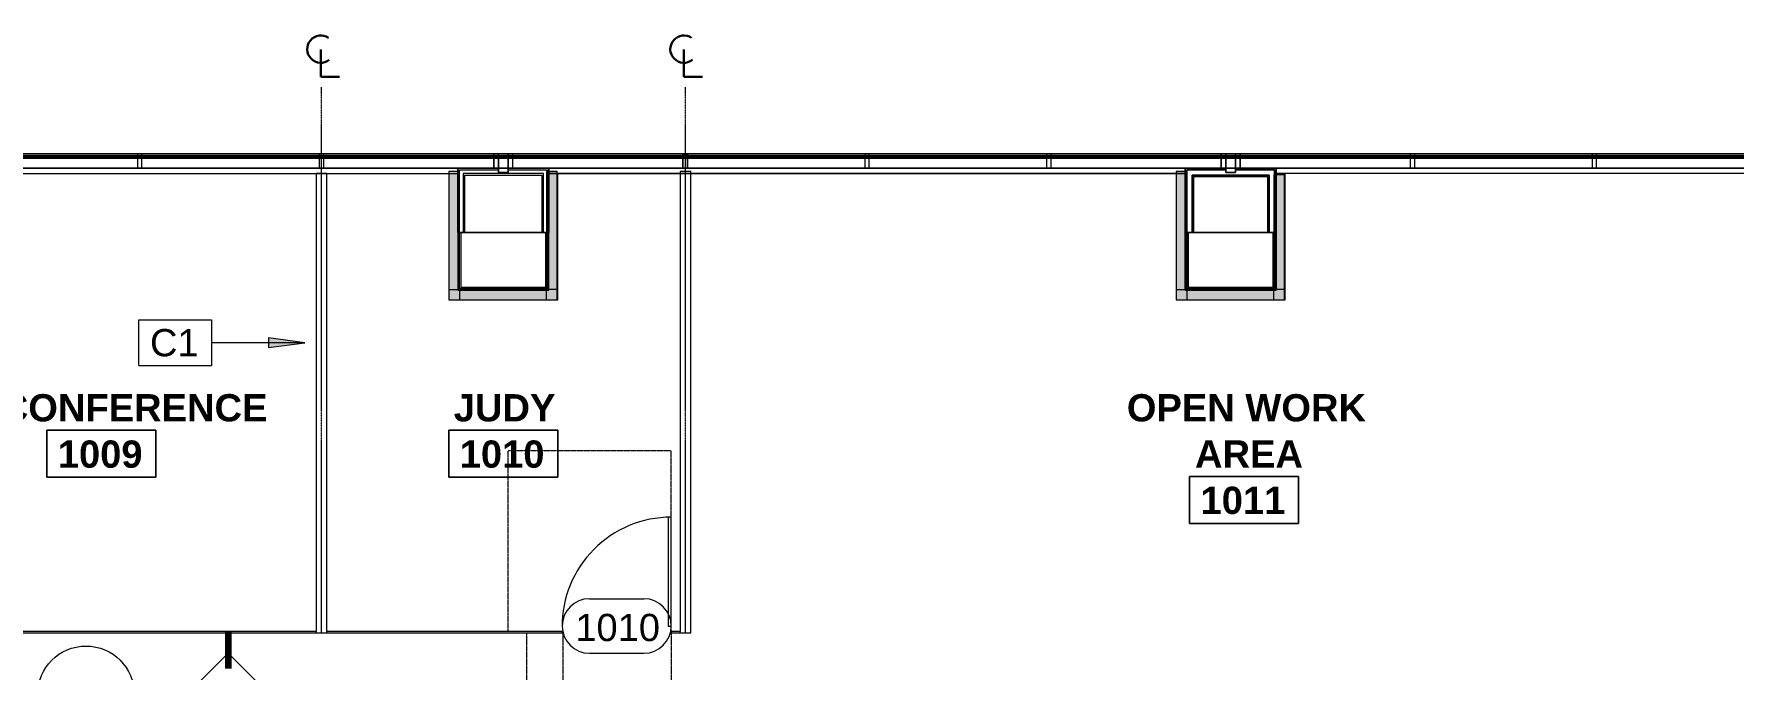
# Model space of a CAD drawing. Header units: inches. Extents: x 4757 to 6810, y 9919 to 10986.
# Drawn here: x 5626 to 6186, y 10776 to 10986 of the extents above; entities that cross this region are included whole.
import ezdxf

# ---------------------------------------------------------------- set-up
doc = ezdxf.new("R2010")
doc.units = ezdxf.units.IN
doc.header["$MEASUREMENT"] = 0
doc.linetypes.add('Center 1_4_', pattern=[0.53125, 0.25, -0.09375, 0.09375, -0.09375])
doc.linetypes.add('Dash 1_32_', pattern=[0.0625, 0.03125, -0.03125])
for name, color, linetype, lineweight in [('A-ANNO-KEYN', 231, 'Continuous', 9), ('A-ANNO-NOTE', 7, 'Continuous', 9), ('A-AREA-IDEN', 2, 'Continuous', 9), ('A-DETL-CNTR', 5, 'Center 1_4_', 9), ('A-DOOR', 31, 'Continuous', 13), ('A-DOOR-IDEN', 31, 'Continuous', 9), ('A-GENM', 13, 'Dash 1_32_', 9), ('A-WALL', 113, 'Continuous', 13), ('A-WALL-IDEN', 211, 'Continuous', 9), ('A-WALL-PATT', 111, 'Continuous', 13), ('Bb-cor', 7, 'Continuous', 9), ('Bb-mullion', 7, 'Continuous', 9), ('G-ANNO-SYMB', 111, 'Continuous', 9), ('I-WALL', 2, 'Continuous', 9), ('Propidex Polylines', 7, 'Continuous', 9), ('Rosslyn Plaza North_1777 North Kent St _W632_-09_dwg', 8, 'Continuous', 9)]:
    doc.layers.add(name, color=color, linetype=linetype, lineweight=lineweight)
doc.styles.add('Arial_3', font='arial.ttf', dxfattribs={"height": 9})
doc.styles.add('Swis721 Lt BT', font='swissl.ttf', dxfattribs={"height": 9})
doc.styles.add('Swis721 Lt BT_B', font='', dxfattribs={"height": 9})
doc.styles.get('Swis721 Lt BT_B').set_extended_font_data('Swis721 Lt BT', bold=True)

# ---------------------------------------------------------------- blocks, each defined once
blk = doc.blocks.new('Door - Glass Single - Patch - Short Handle-7125741-Level XX  CONSTRUCTION')
at = {"layer": 'A-DOOR', "lineweight": 20}
for p, q in [((17, 38), (17, 2)), ((18, 38), (17, 38)), ((18, 2), (18, 38)), ((17, 2), (18, 2))]:
    blk.add_line(p, q, dxfattribs=at)
at = {"layer": 'A-DOOR', "lineweight": 9}
blk.add_arc((18, 2), 36, 90, 180.5, dxfattribs=at)
at = {"layer": 'A-GENM'}
for p, q in [((-35.81, 60.06), (18, 60.06)), ((-35.81, 0.25), (-35.81, 60.06)), ((18, 0.25), (18, 60.06)), ((17.97, 0.25), (18, 0.25)), ((-29.81, -0.25), (-29.81, -48.06)), ((-17.81, -0.25), (-17.81, -48.06)), ((17.97, -0.25), (18, -0.25)), ((18, -0.25), (18, -48.06)), ((-17.81, -48.06), (-29.81, -48.06)), ((-17.81, -48.06), (18, -48.06))]:
    blk.add_line(p, q, dxfattribs=at)
blk = doc.blocks.new('Rosslyn Plaza North_1777 North Kent St _W632_-09_dwg-6954577-Level XX  CONSTRUCTION')
at = {"layer": 'Bb-cor'}
for p, q in [((6500.55, 10946.29), (5060.28, 10946.29)), ((6460.94, 10945.54), (5099.9, 10945.54)), ((6460.94, 10944.79), (5099.9, 10944.79)), ((6017.29, 10945.54), (6017.29, 10945.79))]:
    blk.add_line(p, q, dxfattribs=at)
at = {"layer": 'Bb-cor', "flags": 128}
for points in [[(6460.94, 10945.79), (5099.9, 10945.79), (5099.9, 10945.54), (5099.9, 10945.79)], [(6460.94, 10945.04), (5099.9, 10945.04), (5099.9, 10944.79), (5099.9, 10945.04)], [(5783.54, 10941.54), (6017.29, 10941.54), (6017.29, 10946.29), (6017.29, 10941.54), (6018.79, 10941.54), (6005.42, 10941.54), (6005.42, 10901.29), (6035.42, 10901.29), (6035.42, 10941.54), (6035.42, 10901.29), (6005.42, 10901.29), (6005.42, 10941.54), (6018.79, 10941.54), (6018.79, 10941.04), (6005.92, 10941.04), (6005.92, 10901.79), (6034.92, 10901.79), (6034.92, 10941.04), (6022.04, 10941.04), (6022.04, 10941.54), (6035.42, 10941.54), (6022.04, 10941.54), (6022.04, 10941.04), (6034.92, 10941.04), (6034.92, 10901.79), (6005.92, 10901.79), (6005.92, 10941.04), (6018.79, 10941.04), (6018.79, 10941.54), (6018.79, 10946.29), (6017.29, 10946.29)], [(5538.79, 10941.04), (5538.79, 10941.54), (5538.79, 10941.04), (5525.92, 10941.04), (5525.92, 10901.79), (5554.92, 10901.79), (5554.92, 10941.04), (5542.04, 10941.04), (5542.04, 10941.54), (5555.42, 10941.54), (5555.42, 10901.29), (5525.42, 10901.29), (5525.42, 10941.54), (5538.79, 10941.54), (5525.42, 10941.54), (5525.42, 10901.29), (5555.42, 10901.29), (5555.42, 10941.54), (5555.42, 10939.79), (5765.43, 10939.79)], [(5765.43, 10939.79), (5765.43, 10941.54), (5555.42, 10941.54), (5555.42, 10939.79), (5765.43, 10939.79), (5765.43, 10941.54), (5555.42, 10941.54), (5542.04, 10941.54), (5542.04, 10941.04)], [(5762.42, 10939.79), (5762.42, 10898.03), (5798.42, 10898.03), (5798.42, 10939.79)], [(5765.41, 10941.55), (5795.41, 10941.55), (5795.41, 10920.3), (5765.41, 10920.3), (5765.41, 10941.55)], [(6005.42, 10939.79), (5795.41, 10939.79), (5795.41, 10941.54), (5795.41, 10939.79), (6005.42, 10939.79), (6005.42, 10941.54), (5795.41, 10941.54), (6005.42, 10941.54)], [(6002.42, 10939.79), (6002.42, 10898.03), (6038.42, 10898.03), (6038.42, 10939.79)], [(6035.42, 10941.54), (6245.43, 10941.54), (6245.43, 10939.79), (6035.42, 10939.79), (6035.42, 10941.54), (6245.43, 10941.54), (6245.43, 10939.79), (6035.42, 10939.79)]]:
    blk.add_lwpolyline(points, dxfattribs=at)
for points in [[(5543.54, 10941.54), (5777.3, 10941.54), (5777.3, 10946.29), (5777.3, 10941.54)], [(5777.29, 10946.29), (5777.29, 10941.54), (5778.79, 10941.54), (5778.79, 10946.29)], [(5777.3, 10945.54), (5777.3, 10945.79)], [(5777.3, 10944.79), (5777.3, 10945.04)], [(5778.79, 10940.17), (5778.79, 10946.29), (5778.79, 10940.17), (5782.04, 10940.17)], [(5782.04, 10946.29), (5782.04, 10941.54), (5783.54, 10941.54), (5783.54, 10946.29), (5782.04, 10946.29), (5782.04, 10940.17)], [(5839.66, 10946.29), (5841.16, 10946.29), (5841.16, 10941.54), (5839.66, 10941.54), (5839.66, 10946.29), (5839.66, 10941.54), (5841.16, 10941.54), (5841.16, 10946.29)], [(6017.29, 10945.04), (6017.29, 10944.79)], [(6022.04, 10941.54), (6023.54, 10941.54), (6023.54, 10946.29), (6023.54, 10941.54), (6257.3, 10941.54), (6257.3, 10946.29), (6257.3, 10941.54), (6023.54, 10941.54), (6023.54, 10946.29), (6022.04, 10946.29), (6022.04, 10940.17), (6018.79, 10940.17), (6018.79, 10946.29), (6018.79, 10940.17), (6022.04, 10940.17), (6022.04, 10946.29)], [(6023.54, 10945.79), (6023.54, 10945.54)], [(6023.54, 10945.04), (6023.54, 10944.79)], [(5765.92, 10901.79), (5765.92, 10941.04), (5778.79, 10941.04), (5778.79, 10941.54), (5765.42, 10941.54), (5765.42, 10901.29), (5795.42, 10901.29), (5795.42, 10941.54), (5782.04, 10941.54), (5782.04, 10941.04), (5794.92, 10941.04), (5794.92, 10901.79)], [(5793.67, 10920.29), (5793.67, 10939.79), (5767.17, 10939.79), (5767.17, 10920.29), (5767.67, 10920.29), (5767.67, 10939.29), (5793.17, 10939.29), (5793.17, 10920.29)], [(6035.41, 10920.3), (6005.41, 10920.3), (6005.41, 10941.55), (6035.41, 10941.55)], [(6007.67, 10920.29), (6007.67, 10939.29), (6033.17, 10939.29), (6033.17, 10920.29), (6033.17, 10939.29), (6007.67, 10939.29)], [(6033.17, 10920.29), (6032.67, 10920.29), (6032.67, 10938.79), (6008.17, 10938.79), (6008.17, 10920.29), (6007.67, 10920.29), (6008.17, 10920.29), (6008.17, 10938.79), (6032.67, 10938.79), (6032.67, 10920.29)], [(5794.42, 10920.29), (5766.42, 10920.29), (5766.42, 10902.29), (5794.42, 10902.29)], [(5766.42, 10920.29), (5766.42, 10902.29), (5794.42, 10902.29), (5794.42, 10920.29)], [(6034.42, 10902.29), (6034.42, 10920.29), (6006.42, 10920.29), (6006.42, 10902.29)], [(6006.42, 10920.29), (6006.42, 10902.29), (6034.42, 10902.29), (6034.42, 10920.29)]]:
    blk.add_lwpolyline(points, close=True, dxfattribs=at)
at = {"layer": 'Bb-mullion', "flags": 128}
for points in [[(5661.17, 10941.54), (5661.17, 10946.29), (5659.67, 10946.29), (5659.67, 10941.54), (5661.17, 10941.54), (5661.17, 10946.29), (5659.67, 10946.29), (5659.67, 10941.54)], [(5721.17, 10941.54), (5721.17, 10946.29), (5719.67, 10946.29), (5719.67, 10941.54), (5721.17, 10941.54), (5721.17, 10946.29), (5719.67, 10946.29), (5719.67, 10941.54)], [(5777.29, 10946.29), (5777.29, 10941.54), (5778.79, 10941.54), (5778.79, 10946.29)], [(5783.54, 10941.54), (5783.54, 10946.29), (5782.04, 10946.29), (5782.04, 10941.54)], [(5901.17, 10941.54), (5901.17, 10946.29), (5899.67, 10946.29), (5899.67, 10941.54), (5901.17, 10941.54), (5901.17, 10946.29), (5899.67, 10946.29), (5899.67, 10941.54)], [(5961.17, 10941.54), (5961.17, 10946.29), (5959.67, 10946.29), (5959.67, 10941.54), (5961.17, 10941.54), (5961.17, 10946.29), (5959.67, 10946.29), (5959.67, 10941.54)], [(6017.29, 10946.29), (6017.29, 10941.54), (6018.79, 10941.54), (6018.79, 10946.29)], [(6023.54, 10941.54), (6023.54, 10946.29), (6022.04, 10946.29), (6022.04, 10941.54)], [(6081.17, 10941.54), (6081.17, 10946.29), (6079.67, 10946.29), (6079.67, 10941.54), (6081.17, 10941.54), (6081.17, 10946.29), (6079.67, 10946.29), (6079.67, 10941.54)], [(6141.17, 10941.54), (6141.17, 10946.29), (6139.67, 10946.29), (6139.67, 10941.54), (6141.17, 10941.54), (6141.17, 10946.29), (6139.67, 10946.29), (6139.67, 10941.54)]]:
    blk.add_lwpolyline(points, close=True, dxfattribs=at)
at = {"layer": 'Propidex Polylines', "flags": 128}
blk.add_lwpolyline([(6731.03, 9918.54), (6741.23, 9928.74), (6731.13, 9938.84), (6749.74, 9983.65), (6763.98, 9983.65), (6763.98, 10658.89), (6749.65, 10658.89), (6731.13, 10703.71), (6741.25, 10713.83), (6532.97, 10922.11), (6522.83, 10911.97), (6478.05, 10930.56), (6478.05, 10944.79), (5082.78, 10944.79), (5082.78, 10930.51), (5037.97, 10912), (5027.88, 10922.09), (4757.33, 10651.54)], dxfattribs=at)
for points in [[(5765.42, 10920.29), (5795.45, 10920.29), (5795.45, 10941.54), (5765.42, 10941.54)], [(6005.42, 10920.3), (6035.41, 10920.3), (6035.41, 10941.54), (6005.42, 10941.54)]]:
    blk.add_lwpolyline(points, close=True, dxfattribs=at)
blk = doc.blocks.new('Elevation - Filled Arrow 2-347888-Level XX  CONSTRUCTION')
at = {"layer": 'G-ANNO-SYMB'}
blk.add_circle((0, 0), 0.1664, dxfattribs=at)
blk = doc.blocks.new('Room Tag - Room Name and Number-3379422-Level XX  CONSTRUCTION')
at = {"layer": 'A-AREA-IDEN'}
for p, q in [((-0.1881, -0.1636), (-0.1881, -0.0018)), ((-0.1881, -0.0018), (0.1869, -0.0018)), ((0.1869, -0.0018), (-0.1881, -0.0018)), ((-0.1881, -0.0018), (-0.1881, -0.1636)), ((0.1869, -0.0018), (0.1869, -0.1636)), ((0.1869, -0.1636), (0.1869, -0.0018)), ((0.1869, -0.1636), (-0.1881, -0.1636)), ((-0.1881, -0.1636), (0.1869, -0.1636))]:
    blk.add_line(p, q, dxfattribs=at)
blk = doc.blocks.new('Door Tag - Door Tag-41184-Level XX  CONSTRUCTION')
at = {"layer": 'A-DOOR-IDEN'}
for p, q in [((-0.09375, 0.09375), (0.09375, 0.09375)), ((-0.09375, -0.09375), (0.09375, -0.09375))]:
    blk.add_line(p, q, dxfattribs=at)
for centre, start, end in [((-0.09375, 0), 90, 270), ((0.09375, 0), 270, 90)]:
    blk.add_arc(centre, 0.09375, start, end, dxfattribs=at)
blk = doc.blocks.new('Centerline - Centerline-43150-Level XX  CONSTRUCTION')
at = {"layer": 'A-ANNO-NOTE', "lineweight": 30}
for p, q in [((0, 0.0259), (0, -0.0678)), ((0, -0.0678), (0.0642, -0.0678))]:
    blk.add_line(p, q, dxfattribs=at)
blk.add_arc((0, 0.0273), 0.0469, 55.77551, 308.03717, dxfattribs=at)
blk = doc.blocks.new('Keynote Tag - Keynote Number - Boxed-135510-Level XX  CONSTRUCTION')
at = {"layer": 'A-ANNO-KEYN'}
for p, q in [((-0.125, -0.0792), (-0.125, 0.0781)), ((-0.125, 0.0781), (0.125, 0.0781)), ((0.125, 0.0781), (0.125, -0.0792)), ((-0.125, -0.0792), (0.125, -0.0792))]:
    blk.add_line(p, q, dxfattribs=at)
blk = doc.blocks.new('Wall Tag - 1_4_-62626-Level XX  CONSTRUCTION')
at = {"layer": 'A-WALL-IDEN'}
for p, q in [((-0.125, 0), (0, 0.125)), ((0, 0.125), (0.125, 0)), ((-0.125, 0), (0, -0.125)), ((0, -0.125), (0.125, 0))]:
    blk.add_line(p, q, dxfattribs=at)

msp = doc.modelspace()

# ---------------------------------------------------------------- hatches: boundary and pattern name
at = {"layer": 'A-ANNO-KEYN'}
msp.add_hatch(color=256, dxfattribs=at).paths.add_polyline_path([(5714.92, 10883.92), (5702.92, 10885.5), (5702.92, 10882.34)], flags=0)
at = {"layer": 'A-WALL-PATT', "lineweight": 9}
for points in [[(5765.92, 10898.03), (5765.92, 10940.42), (5762.42, 10940.42), (5762.42, 10898.03)], [(5798.17, 10901.53), (5798.17, 10940.42), (5794.67, 10940.42), (5794.67, 10901.53)], [(6005.92, 10898.03), (6005.92, 10940.42), (6002.42, 10940.42), (6002.42, 10898.03)], [(6038.17, 10901.53), (6038.17, 10939.42), (6034.67, 10939.42), (6034.67, 10901.53)], [(5798.17, 10898.03), (5798.17, 10901.53), (5765.92, 10901.53), (5765.92, 10898.03), (5794.67, 10898.03)], [(6038.17, 10898.03), (6038.17, 10901.53), (6005.92, 10901.53), (6005.92, 10898.03), (6034.67, 10898.03)]]:
    msp.add_hatch(color=7, dxfattribs=at).paths.add_polyline_path(points, flags=0)

# ---------------------------------------------------------------- linework, layer by layer
at = {"layer": 'A-ANNO-KEYN'}
for p, q in [((5714.92, 10883.92), (5684.12, 10883.92)), ((5714.92, 10883.92), (5702.92, 10885.5)), ((5702.92, 10885.5), (5702.92, 10882.34)), ((5702.92, 10882.34), (5714.92, 10883.92))]:
    msp.add_line(p, q, dxfattribs=at)
at = {"layer": 'A-DETL-CNTR'}
for p, q in [((5720.42, 10788.29), (5720.42, 10968.29)), ((5840.53, 10788.29), (5840.53, 10968.29))]:
    msp.add_line(p, q, dxfattribs=at)
at = {"layer": 'A-WALL'}
for p, q in [((5762.42, 10940.42), (5762.42, 10901.53)), ((5765.92, 10901.53), (5765.92, 10940.42)), ((6002.42, 10940.42), (6002.42, 10901.53)), ((6005.92, 10901.53), (6005.92, 10940.42)), ((5765.92, 10898.03), (5794.67, 10898.03)), ((6005.92, 10898.03), (6034.67, 10898.03)), ((5718.67, 10788.04), (5718.67, 10788.54)), ((5722.17, 10788.54), (5722.17, 10788.04)), ((5838.78, 10788.04), (5838.78, 10788.54))]:
    msp.add_line(p, q, dxfattribs=at)
at = {"layer": 'A-WALL', "color": 55}
for p, q in [((5794.67, 10940.42), (5794.67, 10901.53)), ((5798.17, 10901.53), (5798.17, 10940.42)), ((6034.67, 10939.42), (6034.67, 10901.53)), ((6038.17, 10901.53), (6038.17, 10939.42)), ((5798.17, 10901.53), (5765.92, 10901.53)), ((5765.92, 10901.53), (5765.92, 10898.03)), ((6038.17, 10901.53), (6005.92, 10901.53)), ((6005.92, 10901.53), (6005.92, 10898.03))]:
    msp.add_line(p, q, dxfattribs=at)
at = {"layer": 'A-WALL-IDEN', "lineweight": 90}
msp.add_line((5689.63, 10788.29), (5689.63, 10776.29), dxfattribs=at)
at = {"layer": 'A-WALL-IDEN'}
msp.add_line((5689.63, 10788.29), (5689.63, 10781.32), dxfattribs=at)
at = {"layer": 'I-WALL', "lineweight": 13}
for p, q in [((5718.67, 10939.79), (5718.67, 10788.54)), ((5722.17, 10939.79), (5718.67, 10939.79)), ((5722.17, 10788.54), (5722.17, 10939.79)), ((5838.78, 10940.42), (5838.78, 10788.54)), ((5842.28, 10940.42), (5838.78, 10940.42)), ((5842.28, 10788.04), (5842.28, 10940.42)), ((5762.42, 10901.53), (5765.92, 10901.53)), ((5794.67, 10898.03), (5794.67, 10901.53)), ((6002.42, 10901.53), (6005.92, 10901.53)), ((6034.67, 10898.03), (6034.67, 10901.53)), ((5718.67, 10788.54), (5578.92, 10788.54)), ((5578.92, 10788.04), (5799.84, 10788.04)), ((5799.84, 10788.54), (5722.17, 10788.54)), ((5799.84, 10788.04), (5799.84, 10788.54)), ((5838.78, 10788.54), (5835.84, 10788.54)), ((5835.84, 10788.54), (5835.84, 10788.04)), ((5835.84, 10788.04), (5842.28, 10788.04))]:
    msp.add_line(p, q, dxfattribs=at)
at = {"layer": 'I-WALL', "color": 8, "lineweight": 20}
for p, q in [((5765.92, 10940.42), (5762.42, 10940.42)), ((5798.17, 10940.42), (5794.67, 10940.42)), ((6005.92, 10940.42), (6002.42, 10940.42)), ((6038.17, 10939.42), (6034.67, 10939.42)), ((5762.42, 10901.53), (5762.42, 10898.03)), ((5798.17, 10898.03), (5798.17, 10901.53)), ((6002.42, 10901.53), (6002.42, 10898.03)), ((6038.17, 10898.03), (6038.17, 10901.53)), ((5762.42, 10898.03), (5765.92, 10898.03)), ((5794.67, 10898.03), (5798.17, 10898.03)), ((6002.42, 10898.03), (6005.92, 10898.03)), ((6034.67, 10898.03), (6038.17, 10898.03))]:
    msp.add_line(p, q, dxfattribs=at)
at = {"layer": 'I-WALL'}
for p, q in [((5765.92, 10940.42), (5765.92, 10940.42)), ((6005.92, 10940.42), (6005.92, 10940.42))]:
    msp.add_line(p, q, dxfattribs=at)

# ---------------------------------------------------------------- block references
at = {"layer": 'A-ANNO-KEYN', "xscale": 95.99999999999994, "yscale": 95.99999999999994, "zscale": 95.99999999999994}
msp.add_blockref('Keynote Tag - Keynote Number - Boxed-135510-Level XX  CONSTRUCTION', (5672.12, 10883.97), dxfattribs=at)
at = {"layer": 'A-ANNO-NOTE', "xscale": 96, "yscale": 96, "zscale": 96}
for p in [(5720.22, 10978.27), (5840.03, 10978.27)]:
    msp.add_blockref('Centerline - Centerline-43150-Level XX  CONSTRUCTION', p, dxfattribs=at)
at = {"layer": 'A-AREA-IDEN', "xscale": 95.99999999999994, "yscale": 95.99999999999994, "zscale": 95.99999999999994}
for p in [(5647.83, 10855.21), (5780.45, 10855.21), (6024.91, 10839.94)]:
    msp.add_blockref('Room Tag - Room Name and Number-3379422-Level XX  CONSTRUCTION', p, dxfattribs=at)
at = {"layer": 'A-DOOR'}
msp.add_blockref('Door - Glass Single - Patch - Short Handle-7125741-Level XX  CONSTRUCTION', (5817.84, 10788.29), dxfattribs=at)
at = {"layer": 'A-DOOR-IDEN', "xscale": 95.99999999999994, "yscale": 95.99999999999994, "zscale": 95.99999999999994}
msp.add_blockref('Door Tag - Door Tag-41184-Level XX  CONSTRUCTION', (5817.84, 10790.32), dxfattribs=at)
at = {"layer": 'A-WALL-IDEN', "xscale": 95.99999999999994, "yscale": 95.99999999999994, "zscale": 95.99999999999994}
msp.add_blockref('Wall Tag - 1_4_-62626-Level XX  CONSTRUCTION', (5689.63, 10769.32), dxfattribs=at)
at = {"layer": 'G-ANNO-SYMB', "xscale": 95.99999999999994, "yscale": 95.99999999999994, "zscale": 95.99999999999994}
msp.add_blockref('Elevation - Filled Arrow 2-347888-Level XX  CONSTRUCTION', (5642.71, 10767.72), dxfattribs=at)
at = {"layer": 'Rosslyn Plaza North_1777 North Kent St _W632_-09_dwg', "color": 7}
msp.add_blockref('Rosslyn Plaza North_1777 North Kent St _W632_-09_dwg-6954577-Level XX  CONSTRUCTION', (0, 0), dxfattribs=at)

# ---------------------------------------------------------------- texts
at = {"layer": 'A-ANNO-KEYN', "insert": (5663.83, 10888.42), "char_height": 9, "width": 19.695, "attachment_point": 1, "style": 'Arial_3'}
msp.add_mtext('C1', dxfattribs=at)
at = {"layer": 'A-AREA-IDEN', "char_height": 9, "attachment_point": 1, "style": 'Swis721 Lt BT_B'}
for s, insert, width in [('LN/CONFERENCE', (5594.34, 10866.92), 129.381), ('JUDY', (5764.07, 10866.92), 39.39), ('OPEN WORK', (5986.16, 10866.92), 93.627), ('1009', (5633.42, 10851.61), 33.936), ('1010', (5766.04, 10851.61), 33.936), ('AREA', (6008.66, 10851.67), 39.39), ('1011', (6010.49, 10836.34), 33.936)]:
    msp.add_mtext(s, dxfattribs=dict(at, insert=insert, width=width))
at = {"layer": 'A-DOOR-IDEN', "insert": (5804.17, 10794.34), "char_height": 9, "width": 32.724, "attachment_point": 1, "style": 'Swis721 Lt BT'}
msp.add_mtext('1010', dxfattribs=at)

doc.saveas('drawing.dxf')
